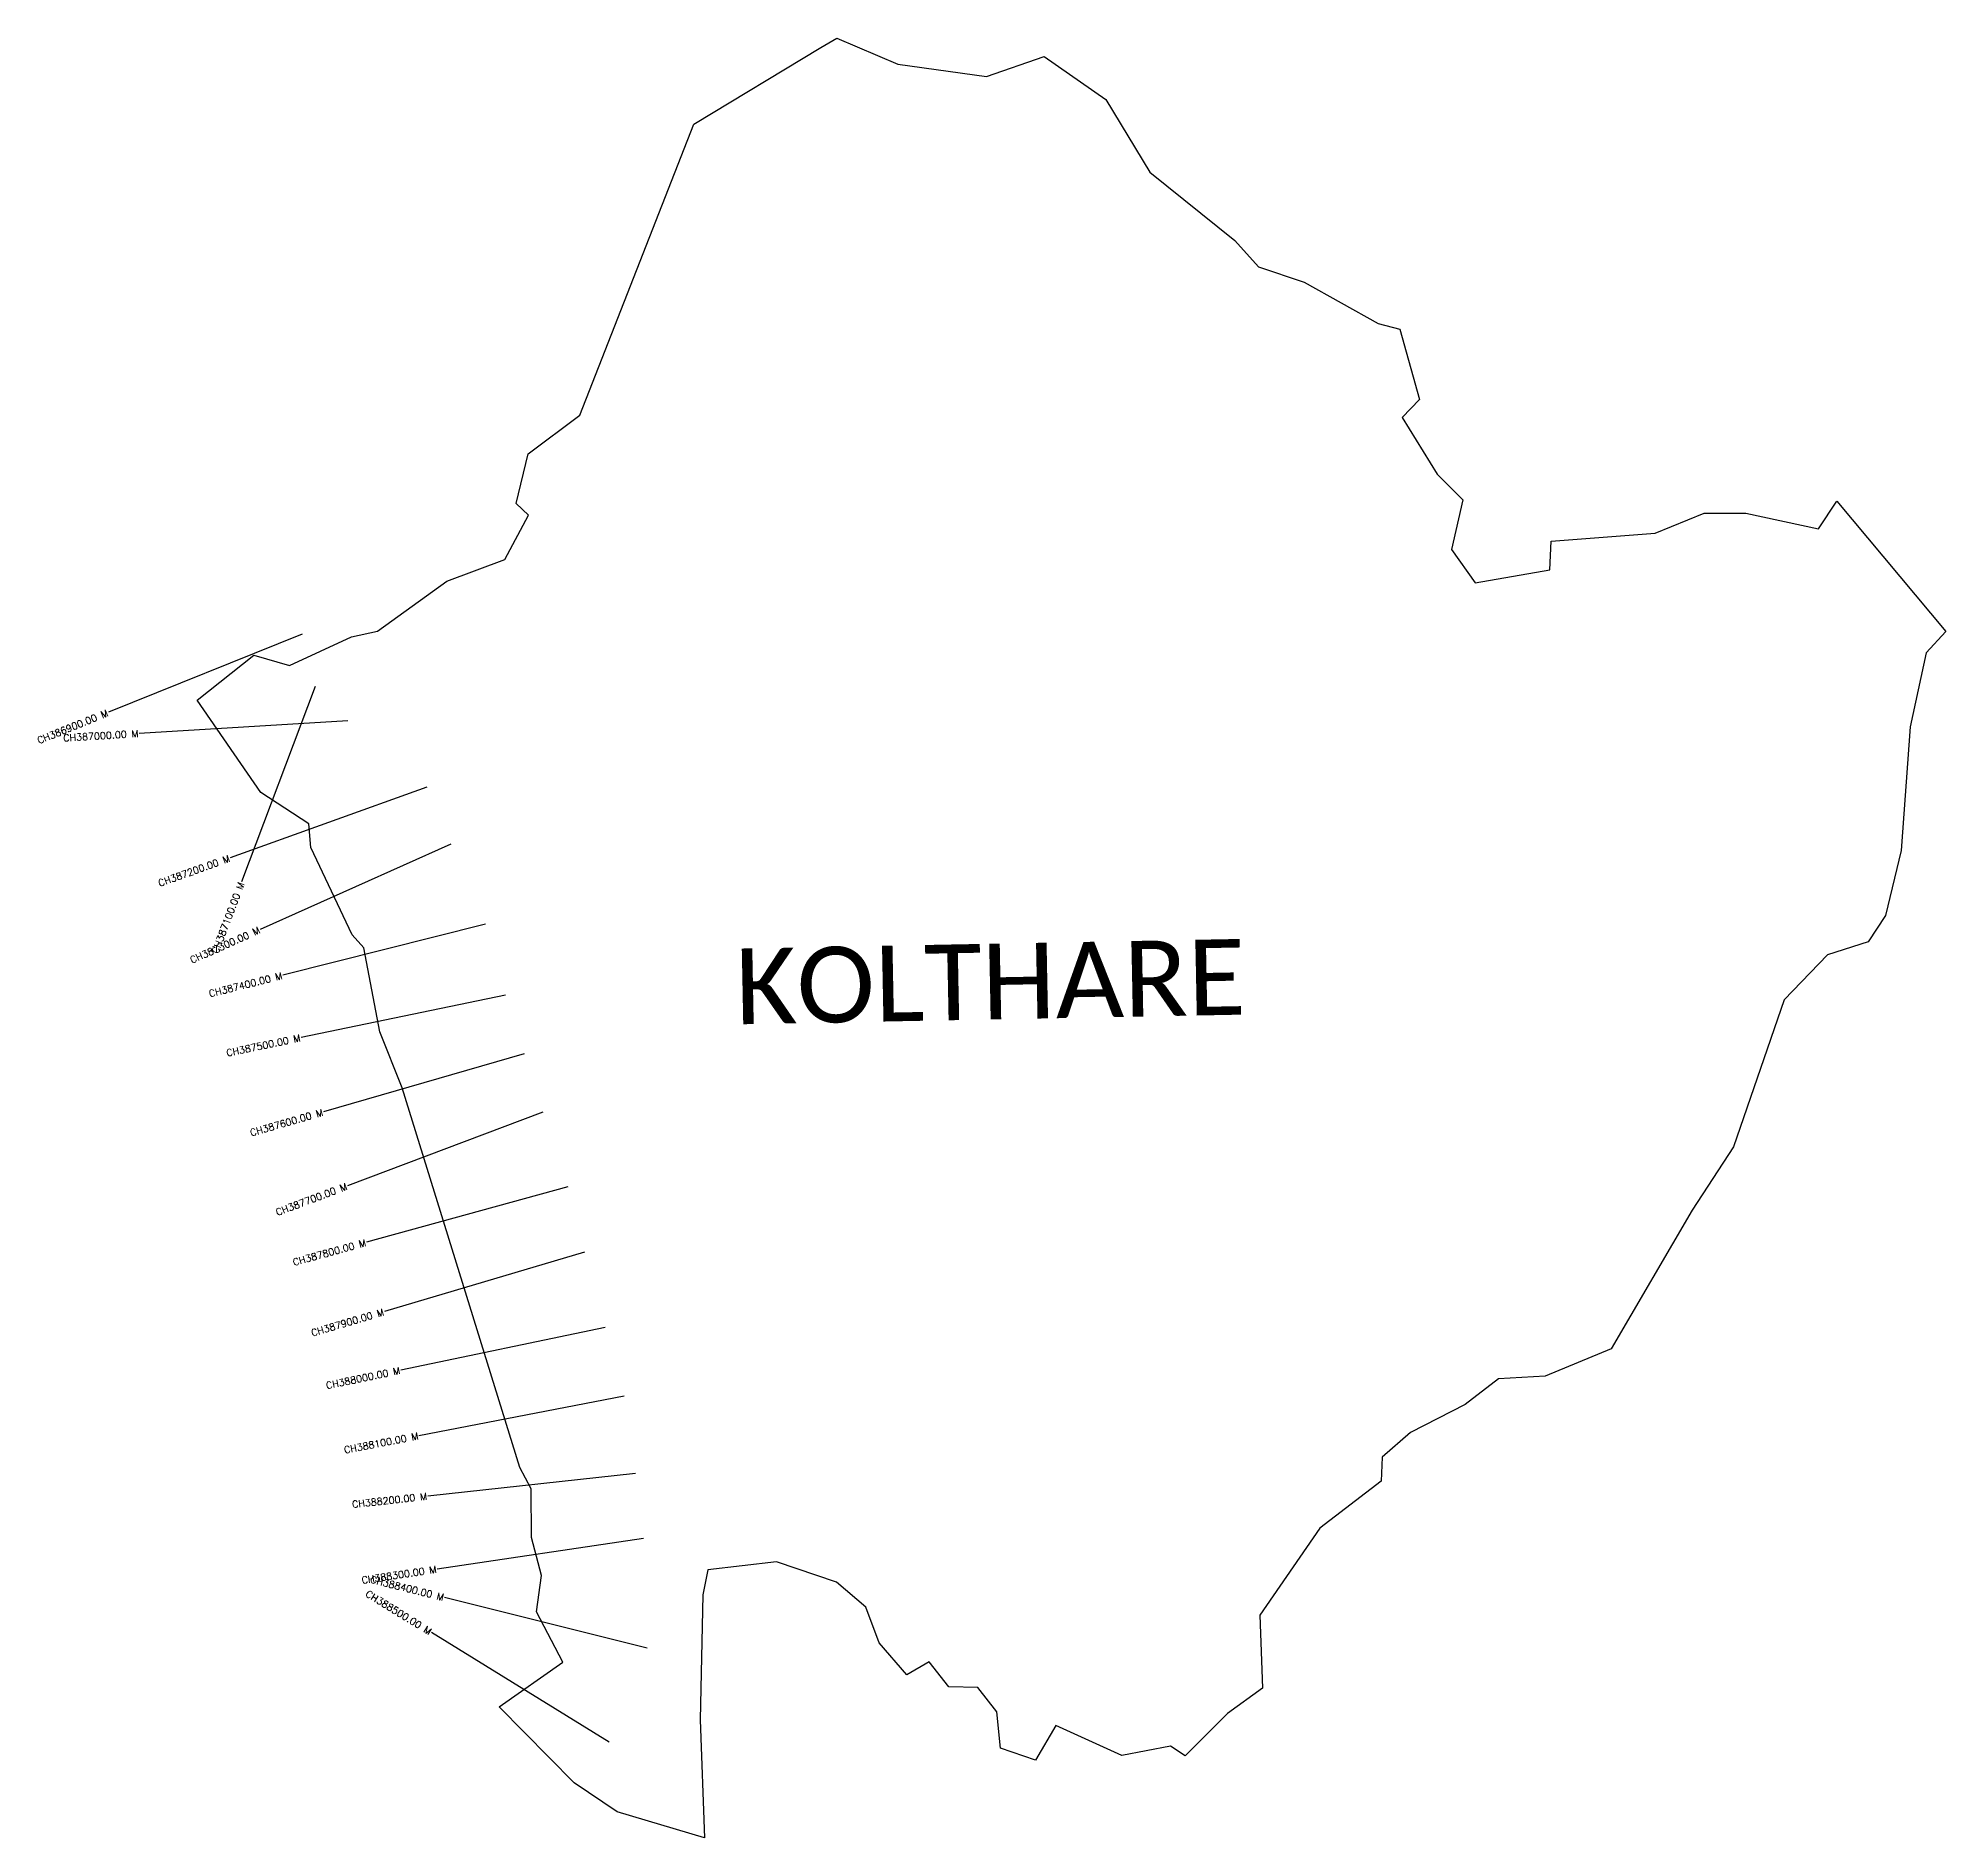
# Model space of a CAD drawing. Header units: metres. Extents: x 301435 to 304175, y 1951648 to 1954232.
import ezdxf
from ezdxf.enums import TextEntityAlignment as Align

# ---------------------------------------------------------------- set-up
doc = ezdxf.new("R2010")
doc.units = ezdxf.units.M
doc.header["$MEASUREMENT"] = 0
for name, color, linetype in [('CS', 134, 'Continuous'), ('CSMark', 6, 'Continuous'), ('village', 3, 'Continuous'), ('VILLAGE NAME', 250, 'Continuous')]:
    doc.layers.add(name, color=color, linetype=linetype)
doc.styles.get("Standard").update_dxf_attribs({"font": 'simplex.shx'})

msp = doc.modelspace()

# ---------------------------------------------------------------- linework, layer by layer
at = {"layer": 'CS'}
for p, q in [((301814.1, 1953376.4), (301535.9, 1953264.1)), ((301833.2, 1953301.3), (301727.4, 1953020.6)), ((301879.8, 1953251.8), (301580.4, 1953233.8)), ((301993.4, 1953156.5), (301711, 1953055.2)), ((302027.7, 1953074.9), (301753.9, 1952952.3)), ((302077.6, 1952959.6), (301786.6, 1952886.4)), ((302106.5, 1952857.7), (301812.7, 1952796.8)), ((302133.1, 1952773.6), (301845, 1952690.2)), ((302160.1, 1952689.9), (301879.3, 1952584.1)), ((302195.9, 1952582.7), (301906.6, 1952503)), ((302220, 1952488.8), (301932.4, 1952403.4)), ((302249.5, 1952380.4), (301955.8, 1952319.2)), ((302276.6, 1952281.9), (301982.1, 1952225.1)), ((302293, 1952170.9), (301994.8, 1952138.3)), ((302304.8, 1952077.4), (302008.1, 1952033.4)), ((302309.8, 1951919.7), (302018.8, 1951992.5)), ((302255.4, 1951784.9), (301999.9, 1951942.2))]:
    msp.add_line(p, q, dxfattribs=at)
at = {"layer": 'village', "color": 3, "true_color": 0x00ff00}
msp.add_polyline3d([(304175.3, 1953380, 0), (304147.2, 1953349.7, 0), (304124.2, 1953243, 0), (304111, 1953065.6, 0), (304088.5, 1952972.3, 0), (304063.9, 1952934.2, 0), (304005.1, 1952915.7, 0), (303943.1, 1952851.3, 0), (303870.3, 1952640.2, 0), (303811, 1952548.8, 0), (303694.3, 1952349.9, 0), (303599.7, 1952310.8, 0), (303532.6, 1952306.7, 0), (303484.9, 1952269.9, 0), (303406.3, 1952229.6, 0), (303365.6, 1952194.4, 0), (303364, 1952159.7, 0), (303276.2, 1952092.4, 0), (303189.7, 1951967.3, 0), (303193.7, 1951862.5, 0), (303143.6, 1951826.1, 0), (303082.6, 1951765.2, 0), (303061.4, 1951779.4, 0), (302991.6, 1951765.8, 0), (302897, 1951808.7, 0), (302867.5, 1951759.1, 0), (302817.6, 1951776.5, 0), (302811.9, 1951828.4, 0), (302784.6, 1951863.6, 0), (302743.3, 1951864.4, 0), (302714.7, 1951900.5, 0), (302682.8, 1951881.8, 0), (302643.3, 1951927.7, 0), (302623.9, 1951978.8, 0), (302581.6, 1952014.6, 0), (302495.8, 1952043.7, 0), (302396.8, 1952032.3, 0), (302389.8, 1951996.4, 0), (302386.1, 1951817.2, 0), (302392.4, 1951647.5, 0), (302266.7, 1951685, 0), (302205, 1951726.7, 0), (302097.5, 1951835.9, 0), (302188.5, 1951900, 0), (302150.9, 1951971.9, 0), (302158.2, 1952024.5, 0), (302143.9, 1952078.9, 0), (302143, 1952148.6, 0), (302126.8, 1952179.4, 0), (301957.8, 1952724.8, 0), (301926, 1952805.1, 0), (301902.9, 1952925.7, 0), (301886.3, 1952944.4, 0), (301826.7, 1953069.9, 0), (301823.8, 1953103.9, 0), (301754.9, 1953149, 0), (301663.6, 1953281.4, 0), (301745, 1953346, 0), (301796.2, 1953331.3, 0), (301885.1, 1953372.5, 0), (301922.7, 1953380.6, 0), (302022.1, 1953452.4, 0), (302105.5, 1953483.7, 0), (302139.2, 1953547.4, 0), (302121.5, 1953563.8, 0), (302139, 1953635.3, 0), (302213.2, 1953691, 0), (302377, 1954109, 0), (302559.4, 1954218.7, 0), (302582.1, 1954232.4, 0), (302669.7, 1954195.2, 0), (302797.5, 1954177.1, 0), (302880, 1954205.9, 0), (302968.7, 1954144.2, 0), (303031.7, 1954040, 0), (303154, 1953941.9, 0), (303187.8, 1953903.8, 0), (303253.6, 1953881.8, 0), (303359.8, 1953822.3, 0), (303391, 1953814.3, 0), (303419.4, 1953713.3, 0), (303394.3, 1953687.3, 0), (303444.7, 1953606, 0), (303481.3, 1953569.1, 0), (303465.2, 1953498, 0), (303499.1, 1953450, 0), (303606.2, 1953468.6, 0), (303608.5, 1953509.7, 0), (303757.5, 1953521.5, 0), (303828.3, 1953550, 0), (303887.8, 1953550, 0), (303992.5, 1953527.4, 0), (304018.5, 1953567.4, 0)], close=True, dxfattribs=at)

# ---------------------------------------------------------------- texts
at = {"layer": 'CSMark'}
for s, rotation, p in [('CH386900.00 M', 21.9815, (301535, 1953263.7)), ('CH387000.00 M', 3.4345, (301579.4, 1953233.7)), ('CH387200.00 M', 19.7337, (301710, 1953054.8)), ('CH387100.00 M', 69.3524, (301727.1, 1953019.7)), ('CH387300.00 M', 24.1258, (301753, 1952951.9)), ('CH387400.00 M', 14.119, (301785.7, 1952886.1)), ('CH387500.00 M', 11.7162, (301811.7, 1952796.6)), ('CH387600.00 M', 16.1382, (301844, 1952689.9)), ('CH387700.00 M', 20.646, (301878.4, 1952583.7)), ('CH387800.00 M', 15.4091, (301905.7, 1952502.7)), ('CH387900.00 M', 16.5255, (301931.5, 1952403.2)), ('CH388000.00 M', 11.7613, (301954.8, 1952319)), ('CH388100.00 M', 10.9264, (301981.1, 1952224.9)), ('CH388200.00 M', 6.2457, (301993.8, 1952138.2)), ('CH388300.00 M', 8.4432, (302007.1, 1952033.3)), ('CH388400.00 M', 345.9565, (302017.8, 1951992.7)), ('CH388500.00 M', 328.3772, (301999.1, 1951942.7))]:
    msp.add_text(s, height=10, rotation=rotation, dxfattribs=at).set_placement(p, align=Align.MIDDLE_RIGHT)
at = {"layer": 'VILLAGE NAME', "insert": (302435.5, 1952924.6), "char_height": 108.748, "attachment_point": 1, "rotation": 1.1028}
msp.add_mtext_dynamic_manual_height_columns('{\\fCalibri|b0|i0|c0|p34;KOLTHARE}', width=1571.314, gutter_width=543.7, heights=[0], dxfattribs=at)

doc.saveas('drawing.dxf')
